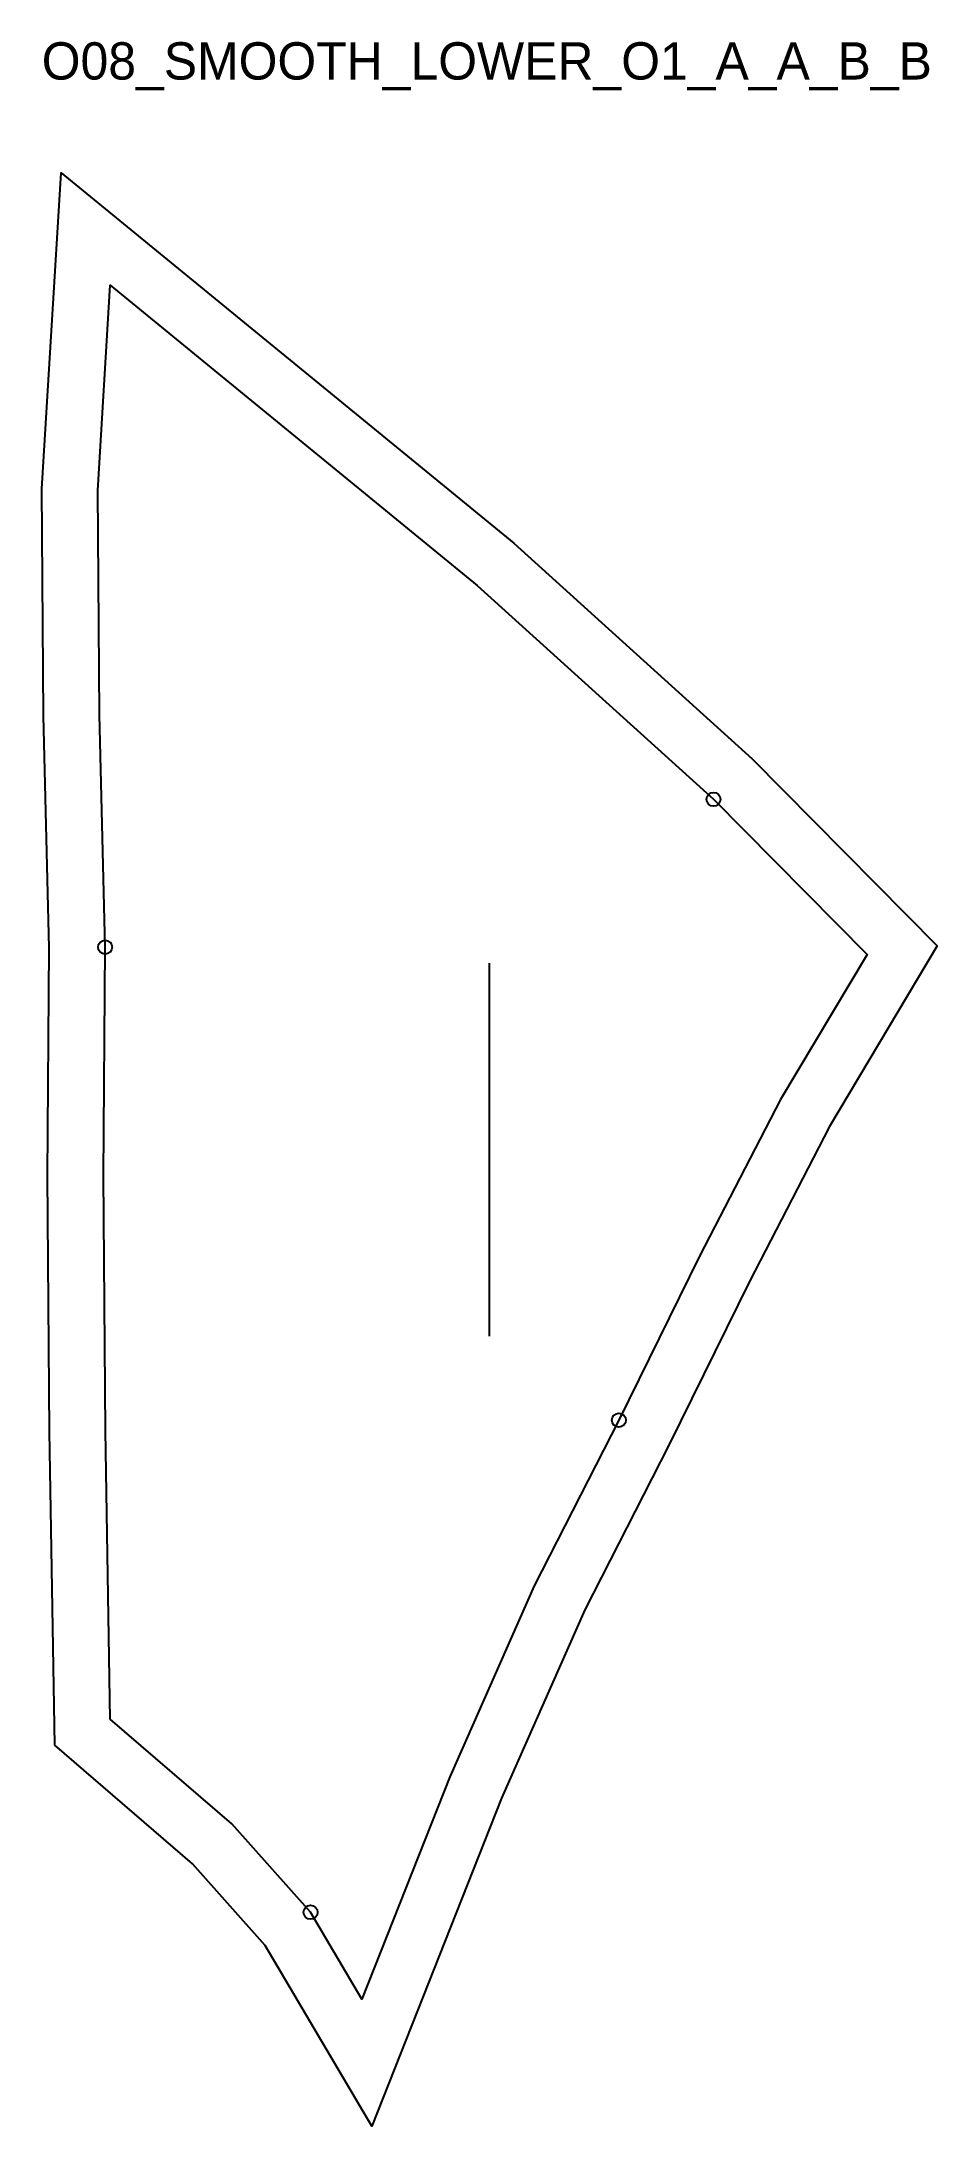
# Model space of a CAD drawing. Header units: millimetres. Extents: x -15 to 177, y -87 to 360.
import ezdxf

# ---------------------------------------------------------------- set-up
doc = ezdxf.new("R2010")
doc.units = ezdxf.units.MM
for name, color, linetype in [('CUT', 1, 'Continuous'), ('GRAIN', 3, 'Continuous'), ('ID', 7, 'Continuous'), ('NOTCH', 2, 'Continuous'), ('SEAM', 5, 'Continuous')]:
    doc.layers.add(name, color=color, linetype=linetype)

msp = doc.modelspace()

# ---------------------------------------------------------------- linework, layer by layer
at = {"layer": 'CUT'}
msp.add_lwpolyline([(-11.91, -5.58), (-13, 61.72), (-13.44, 116.55), (-13.1, 165.49), (-14.32, 215.22), (-14.69, 263.88), (-10.55, 331.69), (86.52, 252.27), (137.64, 205.99), (177.32, 165.87), (154.19, 127.11), (137.04, 93.92), (119.79, 58.77), (101.72, 23.45), (83.89, -16.96), (56.09, -87.31), (33.21, -48.51), (17.63, -31), (-11.91, -5.58)], close=True, dxfattribs=at)
at = {"layer": 'GRAIN'}
msp.add_line((81.32, 82.19), (81.32, 162.19), dxfattribs=at)
at = {"layer": 'NOTCH'}
for centre in [(129.34, 197.31), (-1.1, 165.6), (109.06, 64.15), (42.95, -41.41)]:
    msp.add_circle(centre, 1.5, dxfattribs=at)
at = {"layer": 'SEAM'}
msp.add_lwpolyline([(0, 0), (-1.01, 61.86), (-1.44, 116.56), (-1.1, 165.6), (-2.32, 215.41), (-2.69, 263.56), (0, 307.56), (78.69, 243.18), (129.34, 197.31), (162.26, 164.04), (143.7, 132.95), (126.32, 99.32), (109.06, 64.15), (90.88, 28.61), (72.82, -12.33), (53.95, -60.06), (42.95, -41.41), (26.06, -22.42)], close=True, dxfattribs=at)

# ---------------------------------------------------------------- texts
at = {"layer": 'ID'}
msp.add_text('O08_SMOOTH_LOWER_O1_A_A_B_B', height=8, dxfattribs=at).set_placement((-14.69, 351.69))

doc.saveas('drawing.dxf')
